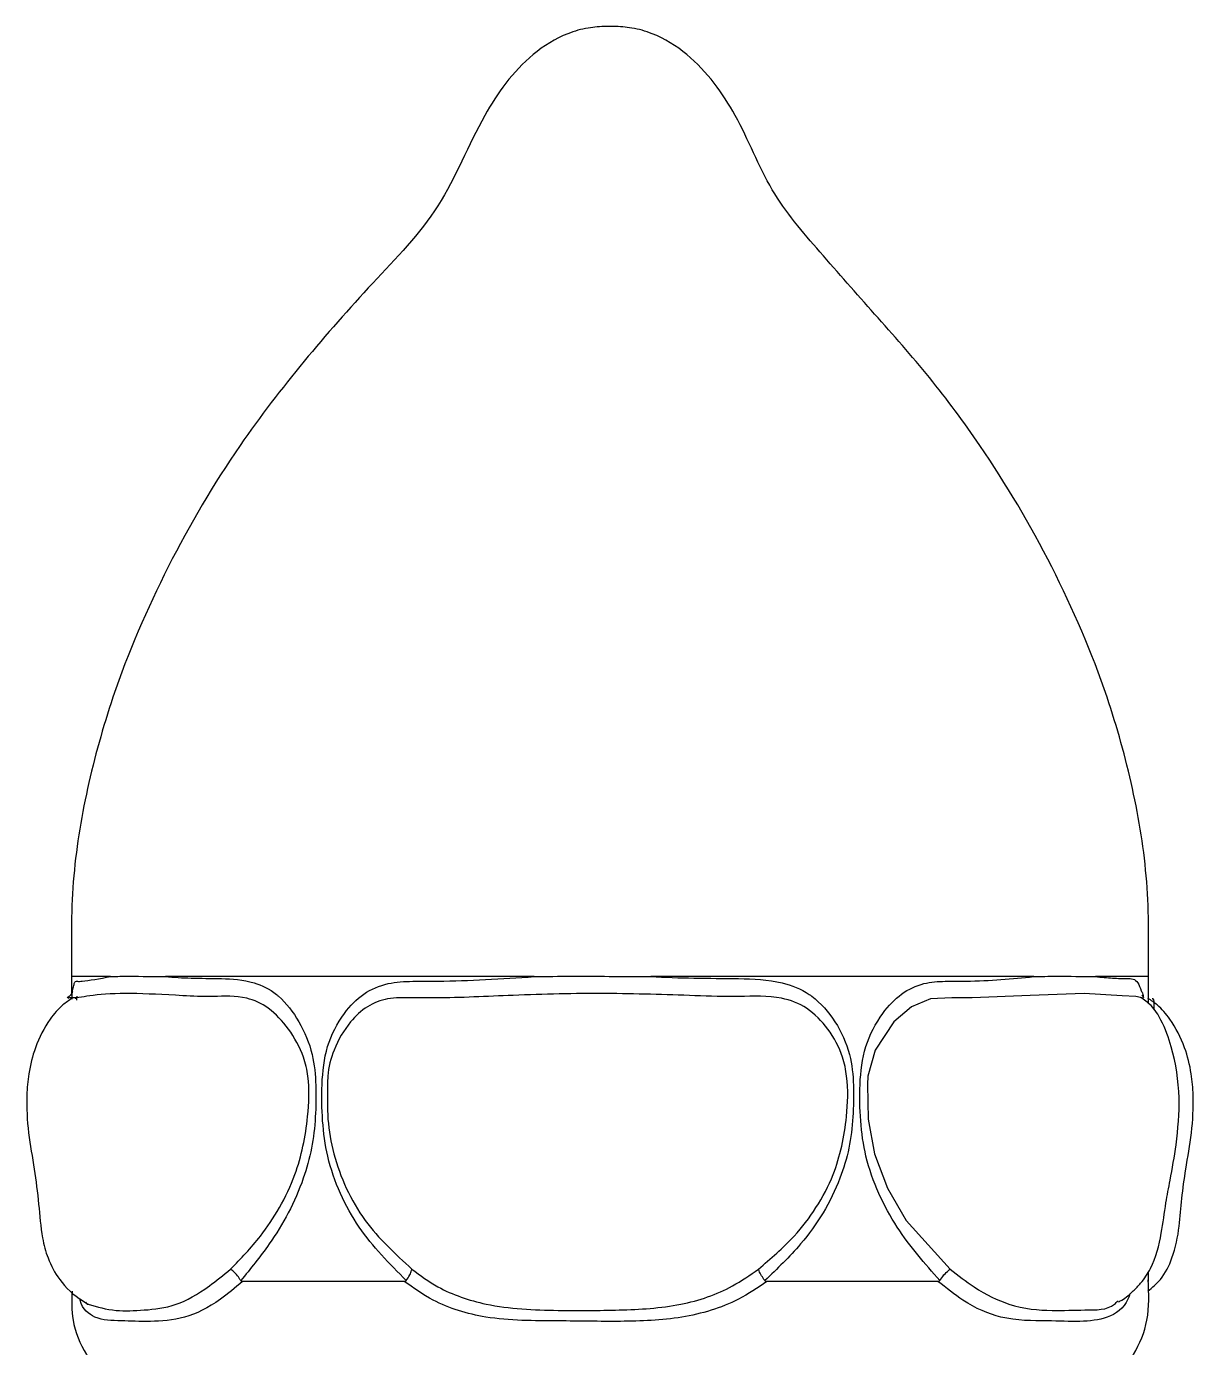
# Model space of a CAD drawing. Header units: millimetres. Extents: x 2214 to 8154, y -2115 to 2085.
# Drawn here: x 3989.1 to 4047.7, y 1689.4 to 1755.6 of the extents above; entities that cross this region are included whole.
import ezdxf

# ---------------------------------------------------------------- set-up
doc = ezdxf.new("R2010")
doc.units = ezdxf.units.MM

# ---------------------------------------------------------------- blocks, each defined once
blk = doc.blocks.new('front')
for p, q in [((-369.642, 1640.04), (-369.999, 1640.04)), ((-396.815, 1592.386), (-396.815, 1591.546)), ((-394.867, 1592.386), (-396.815, 1592.386)), ((-373.624, 1592.386), (-392.11, 1592.386)), ((-348.578, 1592.386), (-367.779, 1592.386)), ((-342.826, 1592.386), (-345.488, 1592.386)), ((-342.826, 1591.031), (-342.826, 1592.386)), ((-396.815, 1591.318), (-396.815, 1591.274)), ((-396.631, 1591.301), (-396.571, 1591.312)), ((-396.552, 1591.401), (-396.575, 1591.2)), ((-343.066, 1591.311), (-343.229, 1591.342)), ((-380.139, 1577.103), (-388.248, 1577.103)), ((-353.377, 1577.103), (-361.951, 1577.103)), ((-342.826, 1577.103), (-342.826, 1577.599))]:
    blk.add_line(p, q)
at = {"flags": 128}
blk.add_lwpolyline([(-343.229, 1591.342), (-343.465, 1591.387), (-344.144, 1591.43), (-346.042, 1591.536), (-348.764, 1591.446), (-351.656, 1591.315), (-352.678, 1591.323), (-353.745, 1591.266), (-354.707, 1590.874), (-355.589, 1590.112), (-356.53, 1588.697), (-356.9, 1587.392), (-356.919, 1586.971), (-356.883, 1585.237), (-356.564, 1583.502), (-355.916, 1581.776), (-354.973, 1580.162), (-352.77, 1577.713), (-352.77, 1577.713)], dxfattribs=at)
for points, knots in [([(-369.999, 1640.04), (-370.306, 1640.024), (-370.965, 1639.991), (-372.257, 1639.613), (-373.72, 1638.709), (-375.076, 1637.239), (-376.701, 1634.701), (-378.145, 1630.86), (-381.794, 1627.151), (-385.214, 1623.262), (-388.805, 1618.61), (-392.099, 1612.994), (-394.608, 1607.182), (-396.093, 1601.847), (-396.865, 1597.135), (-396.831, 1593.956), (-396.813, 1592.36)], [0, 0, 0, 0, 0.01613, 0.034603, 0.070141, 0.104975, 0.138907, 0.228254, 0.317208, 0.408635, 0.501466, 0.625499, 0.750043, 0.833081, 0.916223, 1, 1, 1, 1]), ([(-342.827, 1592.36), (-342.81, 1593.956), (-342.776, 1597.135), (-343.547, 1601.847), (-345.033, 1607.181), (-347.538, 1612.996), (-350.669, 1618.297), (-353.753, 1622.458), (-356.542, 1625.602), (-359.25, 1628.657), (-361.929, 1631.792), (-363.097, 1634.969), (-364.567, 1637.239), (-365.92, 1638.709), (-367.384, 1639.613), (-368.676, 1639.991), (-369.335, 1640.024), (-369.642, 1640.04)], [0, 0, 0, 0, 0.0837802, 0.1669246, 0.2499651, 0.3745142, 0.4985514, 0.5728572, 0.6465309, 0.7192685, 0.7881512, 0.8610883, 0.8950218, 0.9298562, 0.965396, 0.9838695, 1, 1, 1, 1]), ([(-396.7, 1591.943), (-396.695, 1591.975), (-396.66, 1592.179), (-396.523, 1592.139), (-396.103, 1592.166), (-395.411, 1592.29), (-394.867, 1592.386)], [0, 0, 0, 0, 0.031641, 0.201529, 0.372321, 1, 1, 1, 1]), ([(-394.867, 1592.386), (-394.621, 1592.395), (-393.881, 1592.419), (-392.891, 1592.389), (-392.147, 1592.387), (-392.11, 1592.386)], [0, 0, 0, 0, 0.321818, 0.966711, 1, 1, 1, 1]), ([(-392.11, 1592.386), (-391.687, 1592.356), (-390.819, 1592.292), (-389.323, 1592.305), (-387.841, 1592.225), (-386.853, 1591.751), (-386.081, 1591.099), (-385.362, 1590.162), (-384.691, 1588.589), (-384.543, 1586.92), (-384.573, 1585.347), (-384.74, 1583.769), (-385.205, 1582.14), (-385.915, 1580.505), (-387.001, 1578.772), (-387.847, 1577.735), (-388.332, 1577.142)], [0, 0, 0, 0, 0.087043, 0.178614, 0.269672, 0.33213, 0.338726, 0.410997, 0.484169, 0.546686, 0.609862, 0.673125, 0.736586, 0.815406, 0.89434, 1, 1, 1, 1]), ([(-380.032, 1577.142), (-380.875, 1577.99), (-382.17, 1579.292), (-383.38, 1581.487), (-384.021, 1583.292), (-384.259, 1585.162), (-384.294, 1587.01), (-384.087, 1588.921), (-383.277, 1590.476), (-382.217, 1591.585), (-380.991, 1592.1), (-379.713, 1592.163), (-377.32, 1592.14), (-375.251, 1592.278), (-373.624, 1592.386)], [0, 0, 0, 0, 0.144832, 0.222536, 0.300171, 0.370273, 0.440766, 0.515444, 0.590372, 0.647179, 0.703431, 0.755461, 0.807767, 1, 1, 1, 1]), ([(-373.624, 1592.386), (-373.001, 1592.395), (-371.127, 1592.419), (-369.164, 1592.389), (-367.843, 1592.387), (-367.779, 1592.386)], [0, 0, 0, 0, 0.321818, 0.966709, 1, 1, 1, 1]), ([(-367.779, 1592.386), (-367.057, 1592.356), (-365.575, 1592.292), (-363.373, 1592.305), (-361.398, 1592.225), (-360.196, 1591.751), (-359.285, 1591.099), (-358.469, 1590.162), (-357.743, 1588.589), (-357.586, 1586.92), (-357.619, 1585.347), (-357.796, 1583.769), (-358.3, 1582.14), (-359.093, 1580.505), (-360.355, 1578.772), (-361.44, 1577.735), (-362.061, 1577.142)], [0, 0, 0, 0, 0.087043, 0.178614, 0.269672, 0.33213, 0.338726, 0.410997, 0.48417, 0.546686, 0.609862, 0.673125, 0.736587, 0.815406, 0.894341, 1, 1, 1, 1]), ([(-353.285, 1577.142), (-354.033, 1577.99), (-355.181, 1579.292), (-356.381, 1581.487), (-357.037, 1583.292), (-357.286, 1585.162), (-357.325, 1587.01), (-357.105, 1588.921), (-356.275, 1590.476), (-355.243, 1591.585), (-354.112, 1592.1), (-353.006, 1592.163), (-351.042, 1592.14), (-349.662, 1592.278), (-348.578, 1592.386)], [0, 0, 0, 0, 0.144832, 0.222536, 0.300171, 0.370273, 0.440767, 0.515444, 0.590372, 0.647179, 0.703431, 0.755461, 0.807767, 1, 1, 1, 1]), ([(-348.578, 1592.386), (-348.2, 1592.395), (-347.066, 1592.419), (-346.093, 1592.389), (-345.517, 1592.387), (-345.488, 1592.386)], [0, 0, 0, 0, 0.321818, 0.966711, 1, 1, 1, 1]), ([(-345.488, 1592.386), (-345.189, 1592.357), (-344.575, 1592.297), (-343.875, 1592.285), (-343.404, 1592.29), (-343.24, 1591.827), (-343.188, 1591.681)], [0, 0, 0, 0, 0.279086, 0.57269, 0.864646, 1, 1, 1, 1]), ([(-396.769, 1591.625), (-396.788, 1591.571), (-396.821, 1591.478), (-396.967, 1591.373), (-397.028, 1591.328)], [0, 0, 0, 0, 0.580848, 1, 1, 1, 1]), ([(-388.842, 1577.713), (-388.327, 1578.243), (-387.437, 1579.162), (-386.359, 1580.785), (-385.412, 1582.748), (-384.952, 1585.03), (-384.863, 1587.05), (-385.202, 1588.577), (-385.889, 1589.781), (-386.889, 1590.858), (-388.235, 1591.47), (-389.743, 1591.351), (-391.763, 1591.456), (-393.98, 1591.577), (-395.77, 1591.481), (-396.572, 1591.303), (-396.785, 1591.316), (-396.809, 1591.318)], [0, 0, 0, 0, 0.072084, 0.124766, 0.179084, 0.264128, 0.321615, 0.349485, 0.396596, 0.441589, 0.482735, 0.54641, 0.610841, 0.738401, 0.870588, 0.98543, 1, 1, 1, 1]), ([(-396.791, 1591.248), (-396.789, 1591.34), (-396.781, 1591.711), (-396.735, 1591.843), (-396.7, 1591.943)], [0, 0, 0, 0, 0.247839, 1, 1, 1, 1]), ([(-362.381, 1577.713), (-361.762, 1578.243), (-360.69, 1579.162), (-359.44, 1580.785), (-358.407, 1582.748), (-357.927, 1585.03), (-357.864, 1587.05), (-358.168, 1588.577), (-358.839, 1589.781), (-359.87, 1590.858), (-361.445, 1591.47), (-363.352, 1591.351), (-366.281, 1591.456), (-370.097, 1591.579), (-374.499, 1591.476), (-377.725, 1591.299), (-379.786, 1591.321), (-380.948, 1591.345), (-382.03, 1590.928), (-382.966, 1590.04), (-383.666, 1588.853), (-383.97, 1587.707), (-383.984, 1586.533), (-384.018, 1585.22), (-383.702, 1583.449), (-383.079, 1581.727), (-381.871, 1579.659), (-380.585, 1578.478), (-379.752, 1577.713)], [0, 0, 0, 0, 0.0468209, 0.0810399, 0.1163208, 0.1715597, 0.2088992, 0.2270017, 0.2576018, 0.2868263, 0.3135522, 0.3549107, 0.396761, 0.4796158, 0.5654748, 0.6400685, 0.6640853, 0.6881824, 0.7103897, 0.7335412, 0.7657943, 0.7909439, 0.7987105, 0.8306794, 0.8633302, 0.8978923, 0.9338114, 1, 1, 1, 1]), ([(-343.188, 1591.681), (-343.159, 1591.63), (-343.12, 1591.562), (-343.095, 1591.433), (-343.089, 1591.401)], [0, 0, 0, 0, 0.75421, 1, 1, 1, 1]), ([(-396.791, 1591.291), (-396.949, 1591.188), (-397.37, 1590.915), (-398.049, 1590.102), (-398.64, 1588.934), (-398.977, 1587.614), (-399.097, 1586.159), (-399.008, 1584.538), (-398.676, 1582.779), (-398.453, 1581), (-398.346, 1579.499), (-398.016, 1578.203), (-397.4, 1577.057), (-396.62, 1576.325), (-396.073, 1576.014), (-395.972, 1575.956)], [0, 0, 0, 0, 0.034784, 0.092566, 0.189703, 0.268877, 0.331934, 0.443579, 0.554112, 0.657508, 0.756885, 0.81665, 0.887596, 0.979047, 1, 1, 1, 1]), ([(-396.809, 1591.318), (-396.85, 1591.323), (-396.935, 1591.333), (-396.976, 1591.303), (-396.997, 1591.288)], [0, 0, 0, 0, 0.4936511, 1, 1, 1, 1]), ([(-344.32, 1576.073), (-344.266, 1576.102), (-343.998, 1576.25), (-343.633, 1576.565), (-343.129, 1577.08), (-342.513, 1578.015), (-342.163, 1579.438), (-341.985, 1580.921), (-341.697, 1582.352), (-341.388, 1584.133), (-341.198, 1586.457), (-341.518, 1588.488), (-342.069, 1590.037), (-342.613, 1590.92), (-343.041, 1591.217), (-343.226, 1591.346)], [0, 0, 0, 0, 0.011158, 0.055229, 0.08712, 0.139078, 0.249203, 0.343915, 0.414873, 0.521242, 0.65995, 0.820439, 0.908118, 0.960054, 1, 1, 1, 1]), ([(-343.056, 1591.345), (-343.058, 1591.346), (-343.086, 1591.361), (-343.12, 1591.408), (-343.151, 1591.452)], [0, 0, 0, 0, 0.075211, 1, 1, 1, 1]), ([(-342.853, 1576.614), (-342.633, 1576.797), (-342.102, 1577.238), (-341.539, 1578.394), (-341.262, 1579.796), (-341.16, 1581.292), (-340.945, 1582.869), (-340.634, 1584.538), (-340.544, 1586.159), (-340.663, 1587.614), (-341, 1588.934), (-341.592, 1590.102), (-342.271, 1590.915), (-342.691, 1591.188), (-342.85, 1591.291)], [0, 0, 0, 0, 0.053555, 0.129216, 0.229738, 0.316561, 0.40907, 0.526947, 0.64601, 0.713257, 0.797691, 0.901284, 0.962904, 1, 1, 1, 1]), ([(-342.641, 1591.286), (-342.626, 1591.284), (-342.573, 1591.275), (-342.539, 1591.079), (-342.555, 1590.777), (-342.558, 1590.727)], [0, 0, 0, 0, 0.2433714, 0.8727815, 1, 1, 1, 1]), ([(-395.974, 1575.951), (-395.529, 1575.821), (-394.693, 1575.577), (-393.187, 1575.656), (-391.661, 1575.799), (-390.182, 1576.617), (-389.202, 1577.419), (-388.842, 1577.713)], [0, 0, 0, 0, 0.2489826, 0.4668532, 0.6872652, 0.8852693, 1, 1, 1, 1]), ([(-388.332, 1577.142), (-388.383, 1577.223), (-388.49, 1577.393), (-388.674, 1577.58), (-388.798, 1577.68), (-388.836, 1577.709), (-388.842, 1577.713)], [0, 0, 0, 0, 0.384953, 0.812517, 0.974006, 1, 1, 1, 1]), ([(-380.032, 1577.142), (-379.97, 1577.237), (-379.849, 1577.422), (-379.778, 1577.604), (-379.756, 1577.691), (-379.753, 1577.709), (-379.752, 1577.713)], [0, 0, 0, 0, 0.452143, 0.879515, 0.973995, 1, 1, 1, 1]), ([(-379.752, 1577.713), (-379.331, 1577.402), (-378.258, 1576.609), (-375.732, 1575.752), (-372.615, 1575.621), (-369.349, 1575.645), (-366.357, 1575.802), (-363.94, 1576.617), (-362.799, 1577.419), (-362.381, 1577.713)], [0, 0, 0, 0, 0.091601, 0.233721, 0.430394, 0.595636, 0.762808, 0.912983, 1, 1, 1, 1]), ([(-362.061, 1577.142), (-362.117, 1577.223), (-362.235, 1577.393), (-362.331, 1577.58), (-362.37, 1577.68), (-362.38, 1577.709), (-362.381, 1577.713)], [0, 0, 0, 0, 0.3849574, 0.812517, 0.9740031, 1, 1, 1, 1]), ([(-353.285, 1577.142), (-353.221, 1577.237), (-353.096, 1577.422), (-352.907, 1577.604), (-352.799, 1577.691), (-352.775, 1577.709), (-352.77, 1577.713)], [0, 0, 0, 0, 0.452143, 0.879514, 0.973992, 1, 1, 1, 1]), ([(-352.77, 1577.713), (-352.365, 1577.402), (-351.333, 1576.609), (-349.573, 1575.755), (-347.729, 1575.606), (-346.011, 1575.691), (-344.804, 1575.649), (-344.408, 1576.069), (-344.35, 1576.13)], [0, 0, 0, 0, 0.115775, 0.295402, 0.543978, 0.75283, 0.96412, 1, 1, 1, 1]), ([(-388.248, 1577.103), (-388.617, 1576.786), (-389.621, 1575.923), (-391.184, 1575.178), (-392.904, 1575.068), (-394.466, 1575.131), (-395.558, 1575.142), (-396.281, 1575.699), (-396.389, 1576.219), (-396.395, 1576.247)], [0, 0, 0, 0, 0.098813, 0.269006, 0.444422, 0.620157, 0.829338, 0.990676, 1, 1, 1, 1]), ([(-388.332, 1577.142), (-388.327, 1577.135), (-388.316, 1577.119), (-388.286, 1577.105), (-388.262, 1577.104), (-388.248, 1577.103)], [0, 0, 0, 0, 0.225492, 0.523698, 1, 1, 1, 1]), ([(-380.139, 1577.103), (-380.124, 1577.104), (-380.094, 1577.105), (-380.055, 1577.117), (-380.038, 1577.135), (-380.032, 1577.142)], [0, 0, 0, 0, 0.384252, 0.772484, 1, 1, 1, 1]), ([(-361.951, 1577.103), (-362.415, 1576.786), (-363.679, 1575.923), (-366.235, 1575.178), (-369.301, 1575.066), (-372.604, 1575.139), (-375.792, 1575.108), (-378.469, 1575.916), (-379.669, 1576.769), (-380.139, 1577.103)], [0, 0, 0, 0, 0.090279, 0.245773, 0.40604, 0.566598, 0.757713, 0.905116, 1, 1, 1, 1]), ([(-362.061, 1577.142), (-362.055, 1577.135), (-362.04, 1577.119), (-362.001, 1577.105), (-361.97, 1577.104), (-361.951, 1577.103)], [0, 0, 0, 0, 0.225468, 0.52368, 1, 1, 1, 1]), ([(-353.377, 1577.103), (-353.364, 1577.104), (-353.339, 1577.105), (-353.305, 1577.117), (-353.291, 1577.135), (-353.285, 1577.142)], [0, 0, 0, 0, 0.384283, 0.77248, 1, 1, 1, 1]), ([(-343.75, 1576.491), (-343.783, 1576.394), (-343.995, 1575.769), (-344.886, 1575.196), (-346.212, 1575.062), (-347.967, 1575.14), (-350.027, 1575.108), (-351.893, 1575.916), (-352.959, 1576.769), (-353.377, 1577.103)], [0, 0, 0, 0, 0.030422, 0.196147, 0.366958, 0.538081, 0.741771, 0.898873, 1, 1, 1, 1]), ([(-350.499, 1566.882), (-350.009, 1567.273), (-348.969, 1568.1), (-347.401, 1569.404), (-345.901, 1570.694), (-344.558, 1571.995), (-343.493, 1573.418), (-342.748, 1575.194), (-342.805, 1576.496), (-342.835, 1577.175)], [0, 0, 0, 0, 0.139975, 0.29634, 0.454952, 0.581435, 0.712576, 0.850103, 1, 1, 1, 1]), ([(-396.787, 1576.614), (-396.803, 1576.125), (-396.84, 1575.014), (-396.141, 1573.419), (-395.084, 1571.995), (-393.866, 1570.814), (-392.637, 1569.75), (-391.426, 1568.717), (-390.255, 1567.775), (-389.491, 1567.162), (-389.141, 1566.882)], [0, 0, 0, 0, 0.112884, 0.256399, 0.393249, 0.525238, 0.650142, 0.771876, 0.895717, 1, 1, 1, 1]), ([(-396.108, 1576.063), (-396.087, 1576.022), (-396.057, 1575.961), (-395.995, 1575.954), (-395.974, 1575.951)], [0, 0, 0, 0, 0.673433, 1, 1, 1, 1])]:
    blk.add_open_spline(points, degree=3, knots=knots)

msp = doc.modelspace()

# ---------------------------------------------------------------- block references
msp.add_blockref('front', (4388.215, 115.607))

doc.saveas('drawing.dxf')
